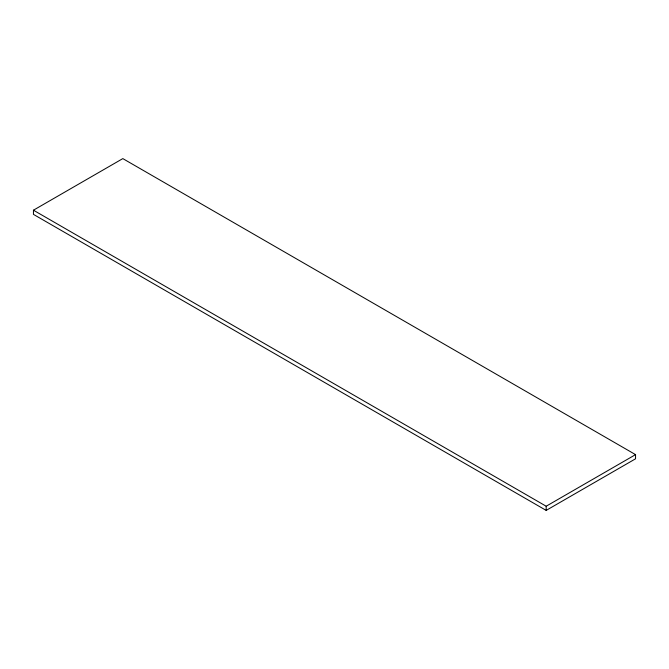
<?xml version="1.0" encoding="UTF-8"?>
<svg xmlns="http://www.w3.org/2000/svg" width="669" height="669" viewBox="0 0 669 669"><rect width="100%" height="100%" fill="white"/><g stroke="black" fill="none" stroke-linecap="round" stroke-linejoin="round"><path stroke-width="1" d="M33.45 210.2L122.82 158.603L635.55 454.627L635.55 458.8L546.18 510.397L33.45 214.373L33.45 210.2L546.18 506.224L635.55 454.627M546.18 506.224L546.18 510.397"/></g></svg>
